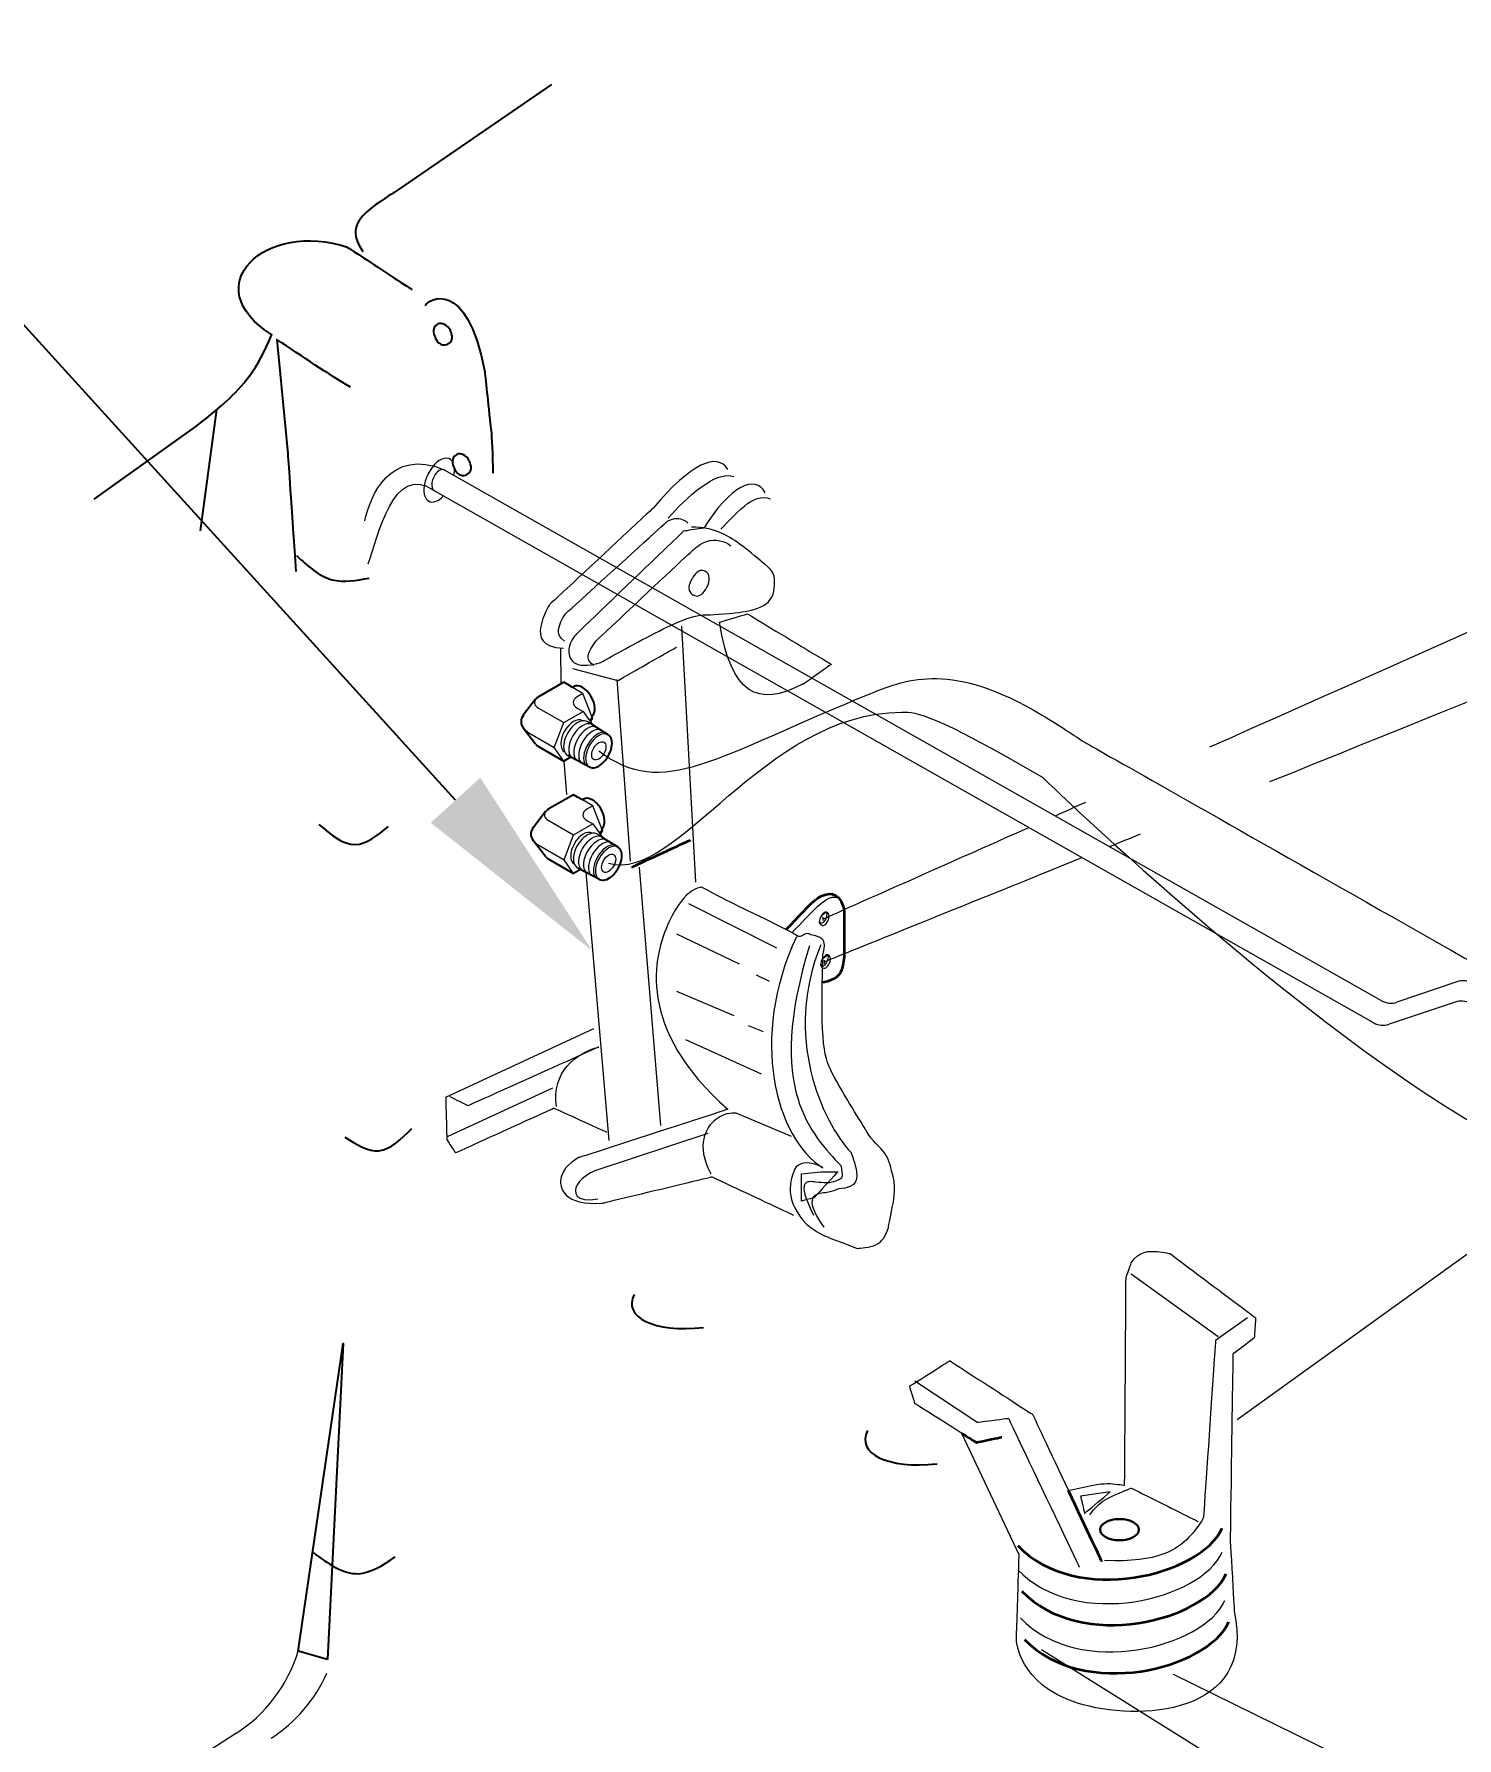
# Model space of a CAD drawing. Extents: x 4.3 to 15.2, y 2.4 to 10.6.
# Drawn here: x 6.666 to 7.61, y 5.474 to 6.604 of the extents above; entities that cross this region are included whole.
import ezdxf
from ezdxf import colors
from ezdxf.entities.mleader import LeaderData, LeaderLine
from ezdxf.math import Vec2, Vec3

# ---------------------------------------------------------------- set-up
doc = ezdxf.new("R2010")
doc.units = 0
doc.header["$LTSCALE"] = 0.3
doc.header["$MEASUREMENT"] = 0
doc.layers.add('1', color=1, linetype='CONTINUOUS')
doc.styles.add('PARTS TEXT', font='arial.ttf', dxfattribs={"height": 0.0875})

msp = doc.modelspace()

# ---------------------------------------------------------------- linework, layer by layer
at = {"layer": '1', "color": 30}
msp.add_line((6.7763, 6.2746), (6.7873, 6.3551), dxfattribs=at)
at = {"layer": '1', "color": 41, "lineweight": 18}
for p, q in [((6.938, 6.3151), (7.5599, 5.9627)), ((6.9305, 6.3018), (7.5546, 5.9481)), ((7.6098, 5.9753), (7.5699, 5.9618)), ((7.6086, 5.9619), (7.5648, 5.9472)), ((6.7998, 5.4766), (6.6699, 5.3927))]:
    msp.add_line(p, q, dxfattribs=at)
at = {"layer": '1', "color": 41}
for p, q in [((7.0174, 6.1741), (7.0006, 6.1644)), ((7.02, 6.1725), (7.0174, 6.1741)), ((7.0232, 6.1707), (7.02, 6.1725)), ((6.9987, 6.1628), (6.9905, 6.1522)), ((7.024, 6.1712), (7.0232, 6.1707)), ((7.0349, 6.148), (7.0365, 6.1503)), ((7.0365, 6.1503), (7.036, 6.1514)), ((6.9987, 6.1331), (6.9905, 6.1437)), ((7.0349, 6.148), (7.036, 6.1464)), ((7.036, 6.1464), (7.0364, 6.1458)), ((7.0469, 6.1392), (7.0364, 6.1458)), ((7.0006, 6.1315), (7.0174, 6.1218)), ((7.0219, 6.1244), (7.0174, 6.1218)), ((7.0345, 6.1178), (7.0201, 6.1254)), ((7.0239, 6.0995), (7.0071, 6.0898)), ((7.0265, 6.0979), (7.0239, 6.0995)), ((7.0297, 6.0961), (7.0265, 6.0979)), ((7.0305, 6.0966), (7.0297, 6.0961)), ((7.0052, 6.0883), (6.997, 6.0776)), ((7.0414, 6.0734), (7.043, 6.0757)), ((7.0414, 6.0734), (7.0425, 6.0718)), ((7.043, 6.0757), (7.0425, 6.0769)), ((7.0425, 6.0718), (7.0429, 6.0712)), ((7.0534, 6.0646), (7.0429, 6.0712)), ((7.0052, 6.0585), (6.997, 6.0691)), ((7.0071, 6.0569), (7.0239, 6.0472)), ((7.0284, 6.0499), (7.0239, 6.0472)), ((7.041, 6.0432), (7.0266, 6.0508))]:
    msp.add_line(p, q, dxfattribs=at)
at = {"layer": '1', "color": 150, "lineweight": 18}
for p, q in [((7.0301, 6.1667), (7.0232, 6.1707)), ((7.0301, 6.1667), (7.0262, 6.1644)), ((7.036, 6.1514), (7.0301, 6.1667)), ((7.0006, 6.157), (7.0174, 6.1473)), ((7.0174, 6.1473), (7.0302, 6.1547)), ((7.0262, 6.157), (7.0302, 6.1547)), ((7.0302, 6.1547), (7.0349, 6.148)), ((7.0365, 6.1503), (7.0342, 6.1489)), ((6.9942, 6.1406), (7.011, 6.1309)), ((7.011, 6.1309), (7.0174, 6.1473)), ((7.0364, 6.1458), (7.0331, 6.1479)), ((7.0174, 6.1218), (7.011, 6.1309)), ((7.0366, 6.0921), (7.0297, 6.0961)), ((7.0071, 6.0825), (7.0239, 6.0728)), ((7.0366, 6.0921), (7.0327, 6.0898)), ((7.0327, 6.0824), (7.0367, 6.0801)), ((7.0425, 6.0769), (7.0366, 6.0921)), ((7.0175, 6.0563), (7.0239, 6.0728)), ((7.0239, 6.0728), (7.0367, 6.0801)), ((7.0367, 6.0801), (7.0414, 6.0734)), ((7.0429, 6.0712), (7.0396, 6.0733)), ((7.043, 6.0757), (7.0407, 6.0744)), ((7.0007, 6.066), (7.0175, 6.0563)), ((7.0239, 6.0472), (7.0175, 6.0563))]:
    msp.add_line(p, q, dxfattribs=at)
at = {"layer": '1', "color": 41, "flags": 128}
msp.add_lwpolyline([(6.8607, 5.5257), (6.8412, 5.5313), (6.871, 5.7353), (6.8607, 5.5257)], dxfattribs=at)
at = {"layer": '1', "color": 41, "lineweight": 18}
for centre, radius, start, end in [((7.6138, 5.9635), 0.0125, 60.4592, 108.668), ((7.5659, 5.9737), 0.0125, 240.4605, 288.668), ((7.6126, 5.9501), 0.0125, 60.4592, 108.668), ((7.5608, 5.959), 0.0125, 240.4605, 288.668), ((6.7456, 5.5605), 0.0999, 302.8506, 343.0085), ((6.769, 5.5576), 0.1, 302.8592, 335.892)]:
    msp.add_arc(centre, radius, start, end, dxfattribs=at)
for major_axis, start_param, end_param in [((0.0067, 0.0141), 5.186227, 10.444539), ((0.0033, 0.00693), 6.206051, 9.424778)]:
    msp.add_ellipse((6.9347, 6.3082), major_axis=major_axis, ratio=0.538439, start_param=start_param, end_param=end_param, dxfattribs=at)
at = {"layer": '1', "color": 41}
for centre, major_axis, start_param, end_param in [((7.0298, 6.1612), (0.0058, -0.01), 0.078619, 3.141593), ((7.007, 6.1607), (-0.00903, 0), 5.497787, 5.862651), ((7.007, 6.148), (-0.018, 0), 5.862651, 6.70372), ((7.0406, 6.1286), (-0.0062, -0.0107), 6.283185, 9.424778), ((7.007, 6.1352), (0.00903, 0), 3.562127, 3.926991), ((7.0363, 6.0866), (0.0058, -0.01), 0.078619, 3.141593), ((7.0135, 6.0861), (-0.00903, 0), 5.497787, 5.862651), ((7.0135, 6.0734), (-0.018, 0), 5.862651, 6.70372), ((7.0471, 6.054), (-0.0062, -0.0107), 6.283185, 9.424778), ((7.0135, 6.0606), (0.00903, 0), 3.562127, 3.926991)]:
    msp.add_ellipse(centre, major_axis=major_axis, ratio=0.57735, start_param=start_param, end_param=end_param, dxfattribs=at)
at = {"layer": '1', "color": 150, "lineweight": 18}
for centre, major_axis, start_param, end_param in [((7.007, 6.1607), (-0.00903, 0), 5.862651, 7.068583), ((7.0326, 6.1607), (-0.00907, 0), 5.497787, 7.068583), ((7.0238, 6.1383), (0.0059, 0.0103), 0.000814, 3.140778), ((7.0264, 6.1367), (0.0065, 0.0112), 6.261086, 9.446877), ((7.007, 6.148), (-0.018, 0), 6.70372, 7.068583), ((7.0298, 6.1348), (0.0065, 0.0112), 6.411672, 9.296291), ((7.0331, 6.1329), (0.0065, 0.0112), 6.474249, 9.233714), ((7.0364, 6.131), (0.0065, 0.0112), 6.522405, 9.185558), ((7.0397, 6.1291), (0.0065, 0.0112), 6.56312, 9.144843), ((7.0406, 6.1286), (-0.0062, -0.0107), 3.119494, 6.283185), ((7.0135, 6.0861), (-0.00903, 0), 5.862651, 7.068583), ((7.0391, 6.0861), (-0.00907, 0), 5.497787, 7.068583), ((7.0303, 6.0637), (0.0059, 0.0103), 0.000814, 3.140778), ((7.0329, 6.0622), (0.0065, 0.0112), 6.261086, 9.446877), ((7.0363, 6.0602), (0.0065, 0.0112), 6.411672, 9.296291), ((7.0396, 6.0583), (0.0065, 0.0112), 6.474249, 9.233714), ((7.0135, 6.0734), (-0.018, 0), 6.70372, 7.068583), ((7.0429, 6.0564), (0.0065, 0.0112), 6.522405, 9.185558), ((7.0462, 6.0545), (0.0065, 0.0112), 6.56312, 9.144843), ((7.0471, 6.054), (-0.0062, -0.0107), 3.119494, 6.283185)]:
    msp.add_ellipse(centre, major_axis=major_axis, ratio=0.57735, start_param=start_param, end_param=end_param, dxfattribs=at)
for centre in [(7.0406, 6.1286), (7.0471, 6.054)]:
    msp.add_ellipse(centre, major_axis=(-0.00332, -0.00576), ratio=0.57735, dxfattribs=at)
at = {"layer": '1', "color": 41, "lineweight": 30}
msp.add_ellipse((7.386, 5.6119), major_axis=(0.0129, 0), ratio=0.545455, dxfattribs=at)
at = {"layer": '1', "color": 6, "lineweight": 18}
for points in [[(7.446, 6.1312), (8.0462, 6.3981), (9.4912, 7.0405), (9.4912, 7.0405)], [(7.4858, 6.1082), (8.1043, 6.3582), (9.4781, 6.9136), (9.4781, 6.9136)], [(7.0954, 6.2114), (7.0954, 6.2114), (7.1048, 6.0414), (7.1048, 6.0414)], [(7.0151, 6.1967), (7.0151, 6.1967), (7.0155, 6.173), (7.0155, 6.173)], [(7.0174, 6.1218), (7.0174, 6.1218), (7.0191, 6.0997), (7.0191, 6.0997)], [(7.3432, 6.0855), (7.3498, 6.0884), (7.3566, 6.0915), (7.3636, 6.0946)], [(7.1894, 6.0171), (7.1894, 6.0171), (7.2398, 6.0395), (7.3258, 6.0778)], [(7.3792, 6.0651), (7.386, 6.0678), (7.3929, 6.0707), (7.4, 6.0735)], [(7.032, 6.048), (7.032, 6.048), (7.0473, 5.8701), (7.0473, 5.8701)], [(7.1902, 5.9887), (7.1902, 5.9887), (7.2543, 6.0146), (7.3611, 6.0578)], [(7.7307, 5.8768), (7.7307, 5.8768), (7.464, 5.6848), (7.464, 5.6848)], [(7.3343, 5.5324), (7.3343, 5.5324), (7.5303, 5.4097), (7.5303, 5.4097)], [(7.4215, 5.5161), (7.4215, 5.5161), (7.7179, 5.3704), (7.7179, 5.3704)]]:
    msp.add_open_spline(points, degree=3, dxfattribs=at)
at = {"layer": '1', "color": 30}
for points, knots in [([(7.0091, 6.5707), (7.0091, 6.5707), (6.9049, 6.499), (6.9049, 6.499), (6.9049, 6.499), (6.8832, 6.4867), (6.8755, 6.4721), (6.8841, 6.4598)], [0, 0, 0, 0, 0.333333, 0.333333, 0.333333, 0.666667, 1, 1, 1, 1]), ([(6.8242, 6.4043), (6.7719, 6.4371), (6.8202, 6.481), (6.8738, 6.4627), (6.8738, 6.4627), (6.8738, 6.4627), (6.9167, 6.4346), (6.9167, 6.4346)], [0, 0, 0, 0, 0.333333, 0.333333, 0.333333, 0.666667, 1, 1, 1, 1]), ([(6.9254, 6.4241), (6.9271, 6.4278), (6.9532, 6.4438), (6.9649, 6.38), (6.9649, 6.38), (6.9664, 6.3664), (6.9678, 6.3528), (6.9693, 6.3393), (6.9693, 6.3393), (6.9702, 6.3233), (6.9704, 6.3128)], [0, 0, 0, 0, 0.25, 0.25, 0.25, 0.375, 0.5, 0.5, 0.5, 1, 1, 1, 1]), ([(6.9339, 6.4118), (6.9366, 6.4131), (6.9403, 6.4112), (6.9421, 6.4076), (6.9421, 6.4076), (6.9439, 6.4039), (6.9431, 6.3998), (6.9404, 6.3985), (6.9404, 6.3985), (6.9376, 6.3971), (6.9339, 6.399), (6.9321, 6.4027), (6.9321, 6.4027), (6.9303, 6.4063), (6.9311, 6.4104), (6.9339, 6.4118)], [0, 0, 0, 0, 0.2, 0.2, 0.2, 0.3, 0.4, 0.4, 0.4, 0.5, 0.6, 0.6, 0.6, 0.8, 1, 1, 1, 1]), ([(6.7058, 6.2955), (6.7058, 6.2955), (6.7739, 6.3443), (6.7739, 6.3443), (6.7739, 6.3443), (6.7935, 6.3587), (6.8144, 6.3817), (6.8235, 6.4043)], [0, 0, 0, 0, 0.333333, 0.333333, 0.333333, 0.666667, 1, 1, 1, 1]), ([(6.8759, 6.3698), (6.8615, 6.3784), (6.8442, 6.39), (6.827, 6.4015), (6.8293, 6.377), (6.8317, 6.3525), (6.8341, 6.3281), (6.8349, 6.3171), (6.8356, 6.3067), (6.8396, 6.2476)], [48.33173, 48.33173, 48.33173, 48.33173, 49.33173, 49.33173, 49.33173, 50.33173, 50.33173, 50.33173, 50.331766, 50.331766, 50.331766, 50.331766]), ([(6.9464, 6.3252), (6.9492, 6.3265), (6.9529, 6.3246), (6.9547, 6.321), (6.9547, 6.321), (6.9565, 6.3173), (6.9557, 6.3132), (6.953, 6.3119), (6.953, 6.3119), (6.9502, 6.3105), (6.9465, 6.3124), (6.9447, 6.3161), (6.9447, 6.3161), (6.9429, 6.3197), (6.9437, 6.3238), (6.9464, 6.3252)], [0, 0, 0, 0, 0.2, 0.2, 0.2, 0.3, 0.4, 0.4, 0.4, 0.5, 0.6, 0.6, 0.6, 0.8, 1, 1, 1, 1])]:
    msp.add_open_spline(points, degree=3, knots=knots, dxfattribs=at)
at = {"layer": '1', "color": 41, "lineweight": 18}
for points in [[(6.8854, 6.2811), (6.8887, 6.2974), (6.9024, 6.3302), (6.938, 6.3151)], [(6.8876, 6.2527), (6.894, 6.2707), (6.9044, 6.3195), (6.9305, 6.3018)], [(7.0867, 6.283), (7.0981, 6.2962), (7.1189, 6.3154), (7.1302, 6.3105)], [(7.1215, 6.2757), (7.1309, 6.2848), (7.143, 6.3007), (7.1543, 6.2958)], [(7.0526, 6.176), (7.0526, 6.176), (7.0613, 6.0555), (7.0613, 6.0555)], [(7.0673, 6.0515), (7.0673, 6.0515), (7.0814, 5.8801), (7.0814, 5.8801)], [(7.1001, 6.0274), (7.1001, 6.0274), (7.1584, 5.9979), (7.1584, 5.9979)], [(7.1894, 6.016), (7.1894, 6.016), (7.1894, 6.0182), (7.1894, 6.0182)], [(7.0921, 6.0073), (7.0921, 6.0073), (7.1336, 5.9872), (7.1336, 5.9872)], [(7.145, 5.9799), (7.145, 5.9799), (7.1537, 5.9758), (7.1537, 5.9758)], [(7.1902, 5.9876), (7.1902, 5.9876), (7.1902, 5.9898), (7.1902, 5.9898)], [(7.0921, 5.9691), (7.0921, 5.9691), (7.1302, 5.9531), (7.1302, 5.9531)], [(7.1396, 5.9464), (7.1396, 5.9464), (7.1497, 5.9424), (7.1497, 5.9424)], [(7.0981, 5.937), (7.0981, 5.937), (7.1483, 5.9143), (7.1483, 5.9143)], [(6.9403, 5.8728), (6.9403, 5.8728), (7.0102, 5.9051), (7.0102, 5.9051)], [(7.3938, 5.7817), (7.3938, 5.7817), (7.4514, 5.74), (7.4514, 5.74)], [(7.3185, 5.5853), (7.3575, 5.5447), (7.4399, 5.5655), (7.4541, 5.5969)], [(7.3203, 5.5533), (7.3593, 5.5127), (7.4417, 5.5335), (7.4559, 5.5649)]]:
    msp.add_open_spline(points, degree=3, dxfattribs=at)
at = {"layer": '1', "color": 6, "lineweight": 18}
for points, knots in [([(7.1262, 6.3152), (7.1191, 6.327), (7.1019, 6.3194), (7.0767, 6.2897), (7.0767, 6.2897), (7.0767, 6.2897), (7.0078, 6.2255), (7.0078, 6.2255), (7.0078, 6.2255), (6.9991, 6.2108), (7.0024, 6.1974), (7.0171, 6.1967)], [0, 0, 0, 0, 0.25, 0.25, 0.25, 0.375, 0.5, 0.5, 0.5, 0.75, 1, 1, 1, 1]), ([(7.151, 6.2998), (7.1443, 6.3121), (7.1282, 6.3049), (7.1102, 6.2764), (7.1102, 6.2764), (7.1102, 6.2764), (7.0968, 6.2743), (7.0968, 6.2743), (7.0968, 6.2743), (7.0968, 6.2743), (7.0258, 6.2061), (7.0258, 6.2061), (7.0258, 6.2061), (7.0171, 6.1985), (7.0232, 6.1815), (7.0419, 6.1873), (7.0419, 6.1873), (7.0719, 6.2041), (7.1025, 6.2192), (7.1115, 6.2188), (7.1115, 6.2188), (7.128, 6.219), (7.1566, 6.2239), (7.157, 6.2369), (7.157, 6.2369), (7.1577, 6.2436), (7.1557, 6.2489), (7.1483, 6.2543), (7.1483, 6.2543), (7.1349, 6.2663), (7.1169, 6.277), (7.1021, 6.277)], [0, 0, 0, 0, 0.111111, 0.111111, 0.111111, 0.166667, 0.222222, 0.222222, 0.222222, 0.277778, 0.333333, 0.333333, 0.333333, 0.388889, 0.444444, 0.444444, 0.444444, 0.5, 0.555556, 0.555556, 0.555556, 0.611111, 0.666667, 0.666667, 0.666667, 0.722222, 0.777778, 0.777778, 0.777778, 0.888889, 1, 1, 1, 1]), ([(7.0406, 6.1286), (7.0833, 6.0958), (7.127, 6.1323), (7.2814, 6.19), (7.3611, 6.1353), (7.3611, 6.1353), (7.9197, 5.8183), (8.0831, 5.7245), (8.1234, 5.7121), (8.2046, 5.7099), (8.312, 5.6249), (8.3593, 5.68), (8.3773, 5.7009)], [0, 0, 0, 0, 0.256944, 0.319772, 0.333333, 0.333333, 0.666667, 1, 1, 1.128415, 1.248452, 1.322321, 1.322321, 1.322321, 1.322321]), ([(7.0471, 6.054), (7.0928, 6.0408), (7.1554, 6.1659), (7.2622, 6.1531), (7.3345, 6.1114), (7.3345, 6.1114), (7.3345, 6.1114), (7.3345, 6.1114), (7.3345, 6.1114), (7.3345, 6.1114), (7.526, 5.9258), (7.6514, 5.8651)], [0, 0, 0, 0, 0.225305, 0.25, 0.25, 0.25, 0.375, 0.5, 0.5, 0.5, 1, 1, 1, 1]), ([(7.1717, 6.0053), (7.1401, 5.9383), (7.1581, 5.8714), (7.1891, 5.852), (7.1891, 5.852), (7.1842, 5.856), (7.1711, 5.8554), (7.1697, 5.8487), (7.1697, 5.8487), (7.1646, 5.8369), (7.1715, 5.8217), (7.1784, 5.8145), (7.1784, 5.8145), (7.1876, 5.8072), (7.1947, 5.8052), (7.2119, 5.7985), (7.2119, 5.7985), (7.2246, 5.7991), (7.23, 5.8045), (7.2326, 5.8119), (7.2326, 5.8119), (7.2351, 5.8255), (7.2382, 5.8398), (7.2347, 5.85), (7.2347, 5.85), (7.2329, 5.863), (7.2217, 5.8692), (7.2179, 5.8768), (7.2179, 5.8768), (7.1911, 5.9194), (7.1878, 5.9319), (7.1891, 5.9926), (7.1891, 5.9926), (7.1916, 6.0006), (7.1887, 6.0053), (7.1811, 6.0066), (7.1811, 6.0066), (7.1782, 6.0093), (7.174, 6.004), (7.1711, 6.0066), (7.1711, 6.0066), (7.1503, 6.0178), (7.1296, 6.0269), (7.1088, 6.0381), (7.1088, 6.0381), (7.0874, 6.0392), (7.0653, 5.9446), (7.1262, 5.8908), (7.1262, 5.8908), (7.1262, 5.8908), (7.0272, 5.8587), (7.0272, 5.8587), (7.0272, 5.8587), (7.0091, 5.85), (7.0178, 5.8266), (7.0432, 5.8286), (7.0432, 5.8286), (7.0432, 5.8286), (7.1155, 5.846), (7.1155, 5.846), (7.1155, 5.846), (7.1155, 5.846), (7.1697, 5.8206), (7.1697, 5.8206)], [0, 0, 0, 0, 0.058824, 0.058824, 0.058824, 0.088235, 0.117647, 0.117647, 0.117647, 0.147059, 0.176471, 0.176471, 0.176471, 0.205882, 0.235294, 0.235294, 0.235294, 0.264706, 0.294118, 0.294118, 0.294118, 0.323529, 0.352941, 0.352941, 0.352941, 0.382353, 0.411765, 0.411765, 0.411765, 0.441176, 0.470588, 0.470588, 0.470588, 0.5, 0.529412, 0.529412, 0.529412, 0.558824, 0.588235, 0.588235, 0.588235, 0.617647, 0.647059, 0.647059, 0.647059, 0.676471, 0.705882, 0.705882, 0.705882, 0.735294, 0.764706, 0.764706, 0.764706, 0.794118, 0.823529, 0.823529, 0.823529, 0.852941, 0.882353, 0.882353, 0.882353, 0.941176, 1, 1, 1, 1]), ([(7.0371, 5.9441), (7.0371, 5.9441), (6.939, 5.8987), (6.939, 5.8987), (6.939, 5.8987), (6.939, 5.8987), (6.9398, 5.8706), (6.9398, 5.8706), (6.9398, 5.8706), (6.9398, 5.8706), (6.9455, 5.8619), (6.9455, 5.8619), (6.9455, 5.8619), (6.9455, 5.8619), (7.0108, 5.8916), (7.0108, 5.8916), (7.0108, 5.8916), (7.0108, 5.8916), (7.046, 5.8756), (7.046, 5.8756)], [0, 0, 0, 0, 0.166667, 0.166667, 0.166667, 0.25, 0.333333, 0.333333, 0.333333, 0.416667, 0.5, 0.5, 0.5, 0.583333, 0.666667, 0.666667, 0.666667, 0.833333, 1, 1, 1, 1]), ([(7.3521, 5.6378), (7.3404, 5.6628), (7.3283, 5.6884), (7.3283, 5.6884), (7.3283, 5.6884), (7.3283, 5.6884), (7.2733, 5.724), (7.2733, 5.724), (7.2733, 5.724), (7.2733, 5.724), (7.2467, 5.7071), (7.2467, 5.7071), (7.2467, 5.7071), (7.2467, 5.7071), (7.2503, 5.6955), (7.2503, 5.6955), (7.2503, 5.6955), (7.2503, 5.6955), (7.2747, 5.6801), (7.2814, 5.6758), (7.2814, 5.6758), (7.3194, 5.5951), (7.3194, 5.5951), (7.3194, 5.5951), (7.3194, 5.5951), (7.3176, 5.5391), (7.3176, 5.5391), (7.3176, 5.5391), (7.3189, 5.48), (7.4771, 5.4884), (7.4621, 5.5578), (7.4621, 5.5578), (7.4621, 5.5578), (7.4594, 5.6049), (7.4594, 5.6049), (7.4594, 5.6049), (7.4594, 5.6049), (7.4612, 5.7284), (7.4612, 5.7284), (7.4612, 5.7284), (7.4612, 5.7284), (7.4754, 5.7391), (7.4754, 5.7391), (7.4754, 5.7391), (7.4754, 5.7391), (7.4763, 5.7524), (7.4763, 5.7524), (7.4763, 5.7524), (7.4574, 5.7666), (7.4384, 5.7809), (7.4195, 5.7951), (7.4195, 5.7951), (7.4127, 5.7966), (7.3989, 5.7971), (7.3938, 5.7889), (7.3938, 5.7889), (7.3938, 5.7889), (7.3903, 5.7791), (7.3903, 5.7791), (7.3903, 5.7791), (7.39, 5.7332), (7.3897, 5.6872), (7.3894, 5.6413), (7.3894, 5.6413), (7.3797, 5.6431), (7.3699, 5.6422), (7.3521, 5.6378)], [0, 0, 0, 0, 0.073161, 0.073161, 0.073161, 0.144589, 0.216018, 0.216018, 0.216018, 0.287446, 0.358875, 0.358875, 0.358875, 0.430303, 0.501732, 0.501732, 0.501732, 0.573161, 0.612378, 0.612378, 0.612378, 0.689301, 0.689301, 0.689301, 0.727763, 0.766224, 0.766224, 0.766224, 0.804686, 0.843147, 0.843147, 0.843147, 0.881609, 0.92007, 0.92007, 0.92007, 0.958532, 0.996993, 0.996993, 0.996993, 1.035455, 1.073916, 1.073916, 1.073916, 1.112378, 1.150839, 1.150839, 1.150839, 1.189301, 1.227763, 1.227763, 1.227763, 1.266224, 1.304686, 1.304686, 1.304686, 1.343147, 1.381609, 1.381609, 1.381609, 1.42007, 1.458532, 1.458532, 1.458532, 1.535455, 1.612378, 1.612378, 1.612378, 1.612378])]:
    msp.add_open_spline(points, degree=3, knots=knots, dxfattribs=at)
at = {"layer": '1', "color": 41, "lineweight": 18}
for points, knots in [([(7.0178, 6.2014), (7.0113, 6.2054), (7.0136, 6.2121), (7.0185, 6.2195), (7.0185, 6.2195), (7.0185, 6.2195), (7.0854, 6.2804), (7.0854, 6.2804), (7.0854, 6.2804), (7.0901, 6.2842), (7.0981, 6.2819), (7.0995, 6.2797)], [0, 0, 0, 0, 0.25, 0.25, 0.25, 0.375, 0.5, 0.5, 0.5, 0.75, 1, 1, 1, 1]), ([(7.0372, 6.1853), (7.0307, 6.1893), (7.0336, 6.194), (7.0386, 6.2014), (7.0386, 6.2014), (7.0386, 6.2014), (7.1028, 6.2616), (7.1028, 6.2616), (7.1028, 6.2616), (7.1135, 6.2721), (7.1269, 6.2665), (7.1282, 6.2643)], [0, 0, 0, 0, 0.25, 0.25, 0.25, 0.375, 0.5, 0.5, 0.5, 0.75, 1, 1, 1, 1]), ([(7.1114, 6.2476), (7.1142, 6.2461), (7.1146, 6.2414), (7.1123, 6.2371), (7.1123, 6.2371), (7.11, 6.2328), (7.1059, 6.2305), (7.1031, 6.232), (7.1031, 6.232), (7.1003, 6.2335), (7.0999, 6.2382), (7.1022, 6.2425), (7.1022, 6.2425), (7.1045, 6.2468), (7.1087, 6.2491), (7.1114, 6.2476)], [0, 0, 0, 0, 0.2, 0.2, 0.2, 0.3, 0.4, 0.4, 0.4, 0.5, 0.6, 0.6, 0.6, 0.8, 1, 1, 1, 1]), ([(7.1206, 6.2139), (7.1283, 6.1662), (7.1459, 6.157), (7.1761, 6.173), (7.1761, 6.173), (7.1761, 6.173), (7.1761, 6.1727), (7.1761, 6.1727), (7.1761, 6.1727), (7.1761, 6.1727), (7.1948, 6.186), (7.1948, 6.186), (7.1948, 6.186), (7.1948, 6.186), (7.1391, 6.2195), (7.1391, 6.2195), (7.1391, 6.2195), (7.1391, 6.2195), (7.1206, 6.2139), (7.1206, 6.2139)], [0, 0, 0, 0, 0.166667, 0.166667, 0.166667, 0.25, 0.333333, 0.333333, 0.333333, 0.416667, 0.5, 0.5, 0.5, 0.583333, 0.666667, 0.666667, 0.666667, 0.833333, 1, 1, 1, 1]), ([(7.0232, 6.1833), (7.0232, 6.1833), (7.0533, 6.1753), (7.0533, 6.1753), (7.0533, 6.1753), (7.0533, 6.1753), (7.0921, 6.1974), (7.0921, 6.1974)], [0, 0, 0, 0, 0.333333, 0.333333, 0.333333, 0.666667, 1, 1, 1, 1]), ([(7.1687, 6.0079), (7.1745, 6.014), (7.1816, 6.0213), (7.1816, 6.0213), (7.1816, 6.0213), (7.1952, 6.0362), (7.202, 6.0299), (7.2029, 6.0246)], [0.4024253, 0.4024253, 0.4024253, 0.4024253, 0.5, 0.5, 0.5, 0.75, 1, 1, 1, 1]), ([(7.1925, 6.0212), (7.1937, 6.0204), (7.1937, 6.0179), (7.1925, 6.0157), (7.1925, 6.0157), (7.1913, 6.0134), (7.1892, 6.0123), (7.188, 6.0131), (7.188, 6.0131), (7.1867, 6.0139), (7.1867, 6.0164), (7.188, 6.0187), (7.188, 6.0187), (7.1892, 6.0209), (7.1913, 6.0221), (7.1925, 6.0212)], [0, 0, 0, 0, 0.2, 0.2, 0.2, 0.3, 0.4, 0.4, 0.4, 0.5, 0.6, 0.6, 0.6, 0.8, 1, 1, 1, 1]), ([(7.1874, 6.0141), (7.1902, 6.0136), (7.1924, 6.0194), (7.1917, 6.0214), (7.1917, 6.0214), (7.1897, 6.0212), (7.1867, 6.017), (7.1874, 6.0141)], [0, 0, 0, 0, 0.333333, 0.333333, 0.333333, 0.666667, 1, 1, 1, 1]), ([(7.1804, 5.9993), (7.1508, 5.9038), (7.182, 5.8739), (7.2012, 5.8534), (7.2012, 5.8534), (7.2027, 5.8463), (7.2015, 5.8439), (7.1936, 5.8421), (7.1936, 5.8421), (7.187, 5.8416), (7.1708, 5.8447), (7.1831, 5.8206)], [0, 0, 0, 0, 0.25, 0.25, 0.25, 0.375, 0.5, 0.5, 0.5, 0.75, 1, 1, 1, 1]), ([(7.1878, 5.9999), (7.1628, 5.9393), (7.1887, 5.8826), (7.2079, 5.8621), (7.2079, 5.8621), (7.212, 5.8523), (7.2129, 5.8385), (7.1996, 5.8381), (7.1996, 5.8381), (7.1943, 5.8348), (7.1749, 5.8342), (7.1898, 5.8125)], [0, 0, 0, 0, 0.25, 0.25, 0.25, 0.375, 0.5, 0.5, 0.5, 0.75, 1, 1, 1, 1]), ([(7.1933, 5.9928), (7.1946, 5.992), (7.1946, 5.9895), (7.1933, 5.9872), (7.1933, 5.9872), (7.1921, 5.985), (7.1901, 5.9839), (7.1888, 5.9847), (7.1888, 5.9847), (7.1876, 5.9855), (7.1876, 5.988), (7.1888, 5.9903), (7.1888, 5.9903), (7.1901, 5.9925), (7.1921, 5.9937), (7.1933, 5.9928)], [0, 0, 0, 0, 0.2, 0.2, 0.2, 0.3, 0.4, 0.4, 0.4, 0.5, 0.6, 0.6, 0.6, 0.8, 1, 1, 1, 1]), ([(7.1883, 5.9857), (7.1911, 5.9852), (7.1932, 5.991), (7.1926, 5.993), (7.1926, 5.993), (7.1905, 5.9928), (7.1876, 5.9886), (7.1883, 5.9857)], [0, 0, 0, 0, 0.333333, 0.333333, 0.333333, 0.666667, 1, 1, 1, 1]), ([(7.0126, 5.8927), (7.009, 5.9154), (7.0254, 5.9281), (7.0405, 5.9321), (7.0405, 5.9321), (7.0405, 5.9321), (6.9538, 5.8931), (6.9538, 5.8931), (6.9538, 5.8931), (6.9538, 5.8931), (6.9418, 5.8991), (6.9418, 5.8991)], [0, 0, 0, 0, 0.25, 0.25, 0.25, 0.375, 0.5, 0.5, 0.5, 0.75, 1, 1, 1, 1]), ([(7.1684, 5.8728), (7.1684, 5.8728), (7.1316, 5.8882), (7.1316, 5.8882), (7.1316, 5.8882), (7.1184, 5.8904), (7.1046, 5.8672), (7.1149, 5.848)], [0, 0, 0, 0, 0.333333, 0.333333, 0.333333, 0.666667, 1, 1, 1, 1]), ([(7.1128, 5.8748), (7.1128, 5.8748), (7.0379, 5.85), (7.0379, 5.85), (7.0379, 5.85), (7.0214, 5.8427), (7.0249, 5.8286), (7.0399, 5.8313)], [0, 0, 0, 0, 0.333333, 0.333333, 0.333333, 0.666667, 1, 1, 1, 1]), ([(7.1878, 5.8493), (7.1878, 5.8493), (7.1751, 5.848), (7.1751, 5.848), (7.1751, 5.848), (7.1751, 5.848), (7.1751, 5.8299), (7.1751, 5.8299), (7.1751, 5.8299), (7.1751, 5.8299), (7.1831, 5.8319), (7.1831, 5.8319), (7.1831, 5.8319), (7.1831, 5.8319), (7.1992, 5.8493), (7.1992, 5.8493), (7.1992, 5.8493), (7.1992, 5.8493), (7.1878, 5.8493), (7.1878, 5.8493)], [0, 0, 0, 0, 0.166667, 0.166667, 0.166667, 0.25, 0.333333, 0.333333, 0.333333, 0.416667, 0.5, 0.5, 0.5, 0.583333, 0.666667, 0.666667, 0.666667, 0.833333, 1, 1, 1, 1]), ([(7.4709, 5.7524), (7.4709, 5.7524), (7.4497, 5.7373), (7.4497, 5.7373), (7.4497, 5.7373), (7.4497, 5.7373), (7.4417, 5.62), (7.4417, 5.62), (7.4417, 5.62), (7.4367, 5.6085), (7.4122, 5.5897), (7.3761, 5.5915)], [0, 0, 0, 0, 0.25, 0.25, 0.25, 0.375, 0.5, 0.5, 0.5, 0.75, 1, 1, 1, 1]), ([(7.2503, 5.7106), (7.2503, 5.7106), (7.2919, 5.6831), (7.2919, 5.6831), (7.2919, 5.6831), (7.2919, 5.6831), (7.3123, 5.6858), (7.3123, 5.6858), (7.3123, 5.6858), (7.3123, 5.6858), (7.3593, 5.5871), (7.3593, 5.5871)], [0, 0, 0, 0, 0.25, 0.25, 0.25, 0.375, 0.5, 0.5, 0.5, 0.75, 1, 1, 1, 1]), ([(7.3602, 5.6342), (7.3602, 5.6342), (7.3797, 5.6369), (7.3797, 5.6369), (7.3797, 5.6369), (7.3797, 5.6369), (7.3628, 5.6227), (7.3628, 5.6227), (7.3628, 5.6227), (7.3628, 5.6227), (7.3602, 5.6342), (7.3602, 5.6342)], [0, 0, 0, 0, 0.25, 0.25, 0.25, 0.375, 0.5, 0.5, 0.5, 0.75, 1, 1, 1, 1]), ([(7.3664, 5.6218), (7.3729, 5.6312), (7.3776, 5.6327), (7.3938, 5.6395), (7.3938, 5.6395), (7.3938, 5.6395), (7.4382, 5.6173), (7.4382, 5.6173)], [0, 0, 0, 0, 0.333333, 0.333333, 0.333333, 0.666667, 1, 1, 1, 1])]:
    msp.add_open_spline(points, degree=3, knots=knots, dxfattribs=at)
at = {"layer": '1', "color": 30}
for points, degree in [([(6.7742, 6.2631), (6.7742, 6.2631)], 1), ([(7.064, 5.768), (7.0563, 5.753), (7.0768, 5.7423), (7.1101, 5.746)], 3), ([(7.2188, 5.6777), (7.2112, 5.6626), (7.2317, 5.652), (7.265, 5.6556)], 3)]:
    msp.add_open_spline(points, degree=degree, dxfattribs=at)
at = {"layer": '1', "color": 6}
for points in [[(6.84, 6.2582), (6.8638, 6.2421), (6.8883, 6.2432)], [(6.8549, 6.0797), (6.879, 6.0664), (6.901, 6.0783)], [(6.8722, 5.8723), (6.8947, 5.8633), (6.9165, 5.8781)], [(6.8508, 5.5969), (6.881, 5.5827), (6.9056, 5.5938)]]:
    msp.add_spline(points, degree=3, dxfattribs=at)
at = {"layer": '1', "color": 41, "lineweight": 35}
for points in [[(7.0626, 6.0515), (7.0626, 6.0515), (7.0626, 6.0515), (7.1015, 6.0695), (7.1015, 6.0695)], [(7.3743, 5.5907), (7.3743, 5.5907), (7.3641, 5.6124), (7.3521, 5.6378)], [(7.3185, 5.6013), (7.3575, 5.5607), (7.4399, 5.5815), (7.4541, 5.6129)], [(7.3212, 5.5711), (7.3602, 5.5305), (7.4426, 5.5513), (7.4568, 5.5827)], [(7.3229, 5.5391), (7.3619, 5.4985), (7.4444, 5.5193), (7.4585, 5.5507)]]:
    msp.add_open_spline(points, degree=3, dxfattribs=at)
at = {"layer": '1', "color": 6, "lineweight": 35}
msp.add_open_spline([(7.1816, 6.0276), (7.1948, 6.0396), (7.2024, 6.0317), (7.2033, 6.022), (7.2033, 6.022), (7.2033, 6.022), (7.2033, 5.9928), (7.2033, 5.9928), (7.2033, 5.9928), (7.203, 5.9842), (7.1987, 5.9767), (7.1891, 5.9749)], degree=3, knots=[0, 0, 0, 0, 0.1428571, 0.1428571, 0.1428571, 0.2142857, 0.2857143, 0.2857143, 0.2857143, 0.3571429, 0.4285714, 0.4285714, 0.4285714, 0.4285714], dxfattribs=at)
msp.add_open_spline([(7.1648, 6.01), (7.1725, 6.018), (7.1816, 6.0276), (7.1816, 6.0276)], degree=3, dxfattribs=at)
at = {"layer": '1', "color": 41, "lineweight": 35}
msp.add_open_spline([(7.2814, 5.6758), (7.2888, 5.6712), (7.291, 5.6698), (7.291, 5.6698), (7.291, 5.6698), (7.291, 5.6698), (7.3079, 5.6733), (7.3079, 5.6733)], degree=3, knots=[0.6904762, 0.6904762, 0.6904762, 0.6904762, 0.7142857, 0.7142857, 0.7142857, 0.8571429, 1, 1, 1, 1], dxfattribs=at)

# ---------------------------------------------------------------- leaders
at = {"layer": '1', "color": 41}
ml = msp.add_multileader_mtext('Standard', dxfattribs=at)
ml.set_content('Rudder Pedal (Typ)', color=41, style='PARTS TEXT')
ml.set_leader_properties()
ml.build(insert=Vec2(0, 0))
ml.multileader.update_dxf_attribs({"dogleg_length": 0.36, "arrow_head_size": 0.135})
ctx = ml.context
ctx.base_point, ctx.char_height, ctx.arrow_head_size, ctx.landing_gap_size, ctx.plane_origin = Vec3(4.2461, 6.7346), 0.135, 0.135, 0.0675, Vec3(3.1424, 7.666)
ctx.text_align_type = 2
notes = []
notes.append((ctx, [(1, (1, 1, 0), (6.3652, 6.7346), (-1, 0), 0.36, [(0, [(7.0363, 5.9959)], 0, [])])]))
ctx.mtext.insert, ctx.mtext.alignment, ctx.mtext.flow_direction = Vec3(5.9377, 6.822), 3, 5
for ctx, leaders in notes:
    for number, flags, end, landing, length, lines in leaders:
        leader = LeaderData()
        leader.index, (leader.has_last_leader_line, leader.has_dogleg_vector, leader.attachment_direction) = number, flags
        leader.last_leader_point, leader.dogleg_vector, leader.dogleg_length = Vec3(end), Vec3(landing), length
        for number, points, colour, breaks in lines:
            line = LeaderLine()
            line.index, line.vertices, line.color, line.breaks = number, Vec3.list(points), colors.encode_raw_color(colour), breaks
            leader.lines.append(line)
        ctx.leaders.append(leader)

doc.saveas('drawing.dxf')
